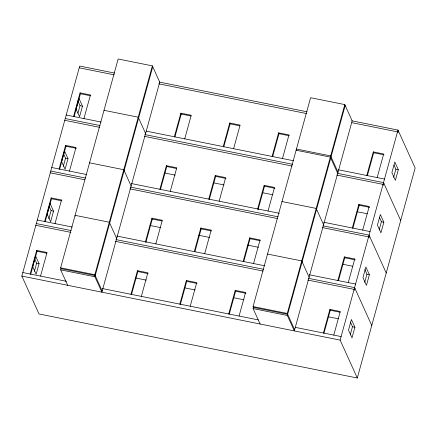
<?xml version="1.0" encoding="UTF-8"?>
<svg xmlns="http://www.w3.org/2000/svg" width="437" height="437" viewBox="0 0 437 437"><rect width="100%" height="100%" fill="white"/><g stroke="black" fill="none" stroke-linecap="round" stroke-linejoin="round"><path stroke-width="0.66" d="M351.851 120.809L397.987 130.089L415.15 167.983L357.297 378.01L39.013 313.963L21.85 276.075L79.703 66.047L114.472 73.045M30.158 274.01L36.659 250.412L47.043 252.499L40.543 276.097M44.618 221.499L51.118 197.901L61.502 199.993L61.89 200.851L51.506 198.759L51.118 197.901M59.082 168.993L65.583 145.395L75.967 147.488L69.467 171.085M73.542 116.488L80.042 92.89L90.432 94.976L83.931 118.58M35.413 256.579L32.66 266.575L36.151 274.283L39.079 263.664L35.588 255.956M49.878 204.074L47.125 214.07L50.616 221.778L53.538 211.158L50.047 203.451M64.337 151.568L61.584 161.559L65.08 169.272L68.003 158.653L64.512 150.94M30.727 274.207L37.047 251.264L36.659 250.412M45.186 221.701L51.506 198.759M59.651 169.195L65.971 146.253L65.583 145.395M74.115 116.69L80.43 93.747L80.042 92.89M34.397 271.295L36.632 263.172L34.752 259.021M48.862 218.79L51.096 210.667L49.217 206.515M63.321 166.278L65.561 158.161L63.682 154.01M77.955 113.15L80.02 105.656L77.873 100.909M82.467 106.147L79.539 116.766L76.049 109.053L78.977 98.434L82.467 106.147L80.02 105.656M55.002 223.591L61.502 199.993M67.669 285.29L60.683 269.875L61.011 268.695L60.623 267.837L118.148 58.99L152.36 65.872L159.729 82.151L101.881 292.178L94.895 276.758L152.748 66.73M102.203 290.998L94.834 274.72L152.36 65.872M130.958 294.292L137.458 270.694L147.843 272.781L141.342 296.379M145.417 241.787L151.918 218.183L162.307 220.275L155.807 243.873M159.882 189.276L166.382 165.678L176.767 167.77L170.266 191.368M174.347 136.77L180.847 113.172L191.231 115.264L184.731 138.862M131.526 294.494L137.846 271.552L137.458 270.694M145.805 242.639L152.305 219.041L151.918 218.183M160.45 189.478L166.77 166.535L166.382 165.678M174.915 136.972L181.235 114.03L180.847 113.172M179.831 304.125L186.331 280.527L196.716 282.619L190.215 306.217M194.29 251.619L200.791 228.021L211.18 230.108L204.68 253.706M208.755 199.114L215.255 175.516L225.639 177.602L219.139 201.2M223.22 146.603L229.72 123.005L240.104 125.097L233.604 148.695M180.399 304.327L186.719 281.384L186.331 280.527M194.864 251.821L201.178 228.879L200.791 228.021M209.323 199.31L215.643 176.368L215.255 175.516M223.788 146.805L230.108 123.862L229.72 123.005M228.704 313.957L235.204 290.359L245.589 292.451L239.088 316.049M243.163 261.452L249.664 237.854L260.053 239.946L253.553 263.544M257.628 208.946L264.128 185.348L274.512 187.435L268.012 211.038M272.093 156.441L278.593 132.843L288.977 134.929L282.477 158.527M229.272 314.159L235.592 291.217L235.204 290.359M243.737 261.654L250.051 238.711L249.664 237.854M258.016 209.804L264.516 186.206L264.128 185.348M272.661 156.643L278.981 133.695L278.593 132.843M260.108 324.014L253.121 308.593L253.449 307.413L253.061 306.561L310.587 97.713L344.798 104.596L352.167 120.869L294.32 330.896L287.333 315.481L345.186 105.454M294.642 329.716L287.273 313.444L344.798 104.596M323.396 333.016L329.897 309.412L340.281 311.505L333.781 335.103M337.856 280.505L344.356 256.907L354.74 258.999L355.134 259.857L344.744 257.764L344.356 256.907M352.32 227.999L358.821 204.401L369.205 206.493L362.705 230.091M366.785 175.494L373.285 151.896L383.67 153.982L377.169 177.58M323.964 333.213L330.285 310.27L329.897 309.412M338.424 280.707L344.744 257.764M352.888 228.201L359.209 205.259L358.821 204.401M367.353 175.696L373.673 152.753L373.285 151.896M348.245 282.597L354.74 258.999M357.297 378.01L340.133 340.117L397.987 130.089M354.986 288.469L354.5 290.239L354.112 289.381L307.834 280.068M369.451 235.964L368.965 237.733L368.571 236.876L322.293 227.562M383.91 183.453L383.424 185.222L383.036 184.37L336.758 175.057M398.375 130.947L397.889 132.717L397.501 131.859L351.883 122.682M350.239 334.846L352.479 326.729L350.327 321.982M364.704 282.34L366.938 274.223L364.791 269.476M379.163 229.835L381.403 221.712L379.524 217.56M393.628 177.329L395.862 169.206L393.983 165.055M354.92 327.22L351.993 337.839L348.502 330.126L351.43 319.507L354.92 327.22L352.479 326.729M369.385 274.715L366.457 285.334L362.967 277.621L365.889 267.002L369.385 274.715L366.938 274.223M383.844 222.204L380.922 232.823L377.426 225.115L380.354 214.496L383.844 222.204L381.403 221.712M398.309 169.698L395.381 180.317L391.891 172.61L394.819 161.99L398.309 169.698L395.862 169.206M159.27 82.058L307.047 111.79M79.212 67.817L114.254 74.864M158.806 83.833L306.545 113.56M80.43 93.747L90.82 95.834M181.235 114.03L190.969 115.985M230.108 123.862L239.842 125.823M278.981 133.695L289.365 135.787M373.673 152.753L384.057 154.84M104.011 110.315L138.223 117.198L145.592 133.476M296.45 149.039L330.662 155.922L338.03 172.2M296.122 150.219L330.334 157.102L337.708 173.38M66.211 115.013L101.193 122.054M146.455 131.16L293.702 160.789M338.227 169.747L384.5 179.055M65.239 118.553L100.007 125.55M144.811 134.563L292.588 164.301M337.386 173.314L383.522 182.595L400.685 220.488M64.752 120.322L99.789 127.375M144.341 136.339L292.08 166.065M65.971 146.253L76.355 148.34M166.77 166.535L176.504 168.496M215.643 176.368L226.027 178.46M264.516 186.206L274.9 188.292M359.209 205.259L369.593 207.346M164.476 172.959L175.182 175.111M213.322 182.792L224.028 184.944M262.173 192.619L272.879 194.771M357.193 211.737L367.227 213.759M89.547 162.821L123.758 169.709L131.133 185.982M281.985 201.544L316.197 208.427L323.566 224.705M65.561 158.161L68.003 158.653M51.752 167.518L86.734 174.56M131.329 183.535L279.243 213.294M323.768 222.253L370.035 231.566M50.774 171.058L85.548 178.056M130.346 187.069L278.123 216.807M322.921 225.82L369.063 235.106L386.226 272.999M50.288 172.828L84.669 179.749M129.882 188.844L277.621 218.571M152.305 219.041L162.045 221.002M201.178 228.879L211.568 230.965M250.051 238.711L260.441 240.798M150.011 225.465L160.718 227.622M198.862 235.297L209.569 237.449M247.708 245.124L258.414 247.282M342.728 264.243L352.768 266.264M267.52 254.05L301.732 260.938L309.106 277.211M51.096 210.667L53.538 211.158M37.287 220.024L72.269 227.065M116.865 236.04L264.778 265.8M309.303 274.764L355.576 284.072M36.315 223.564L71.084 230.561M115.887 239.58L263.658 269.312M308.462 278.325L354.598 287.612L371.761 325.505M35.823 225.334L70.865 232.386M115.417 241.35L263.156 271.077M37.047 251.264L46.781 253.225M137.846 271.552L148.23 273.638M186.719 281.384L197.103 283.471M235.592 291.217L245.976 293.309M330.285 310.27L340.019 312.231M135.546 277.976L146.253 280.128M184.398 287.803L195.104 289.955M233.249 297.63L243.955 299.787M328.269 316.754L338.304 318.77M60.623 267.837L94.834 274.72M253.061 306.561L287.273 313.444M36.632 263.172L39.079 263.664M61.011 268.695L95.222 275.578M253.449 307.413L287.661 314.301M60.683 269.875L94.895 276.758M253.121 308.593L287.333 315.481M22.822 272.535L66.44 281.308M102.405 288.546L258.24 319.906M295.505 327.4L341.111 336.577M21.85 276.075L340.133 340.117M116.668 238.487L109.294 222.215L75.082 215.332L75.47 216.184"/></g></svg>
